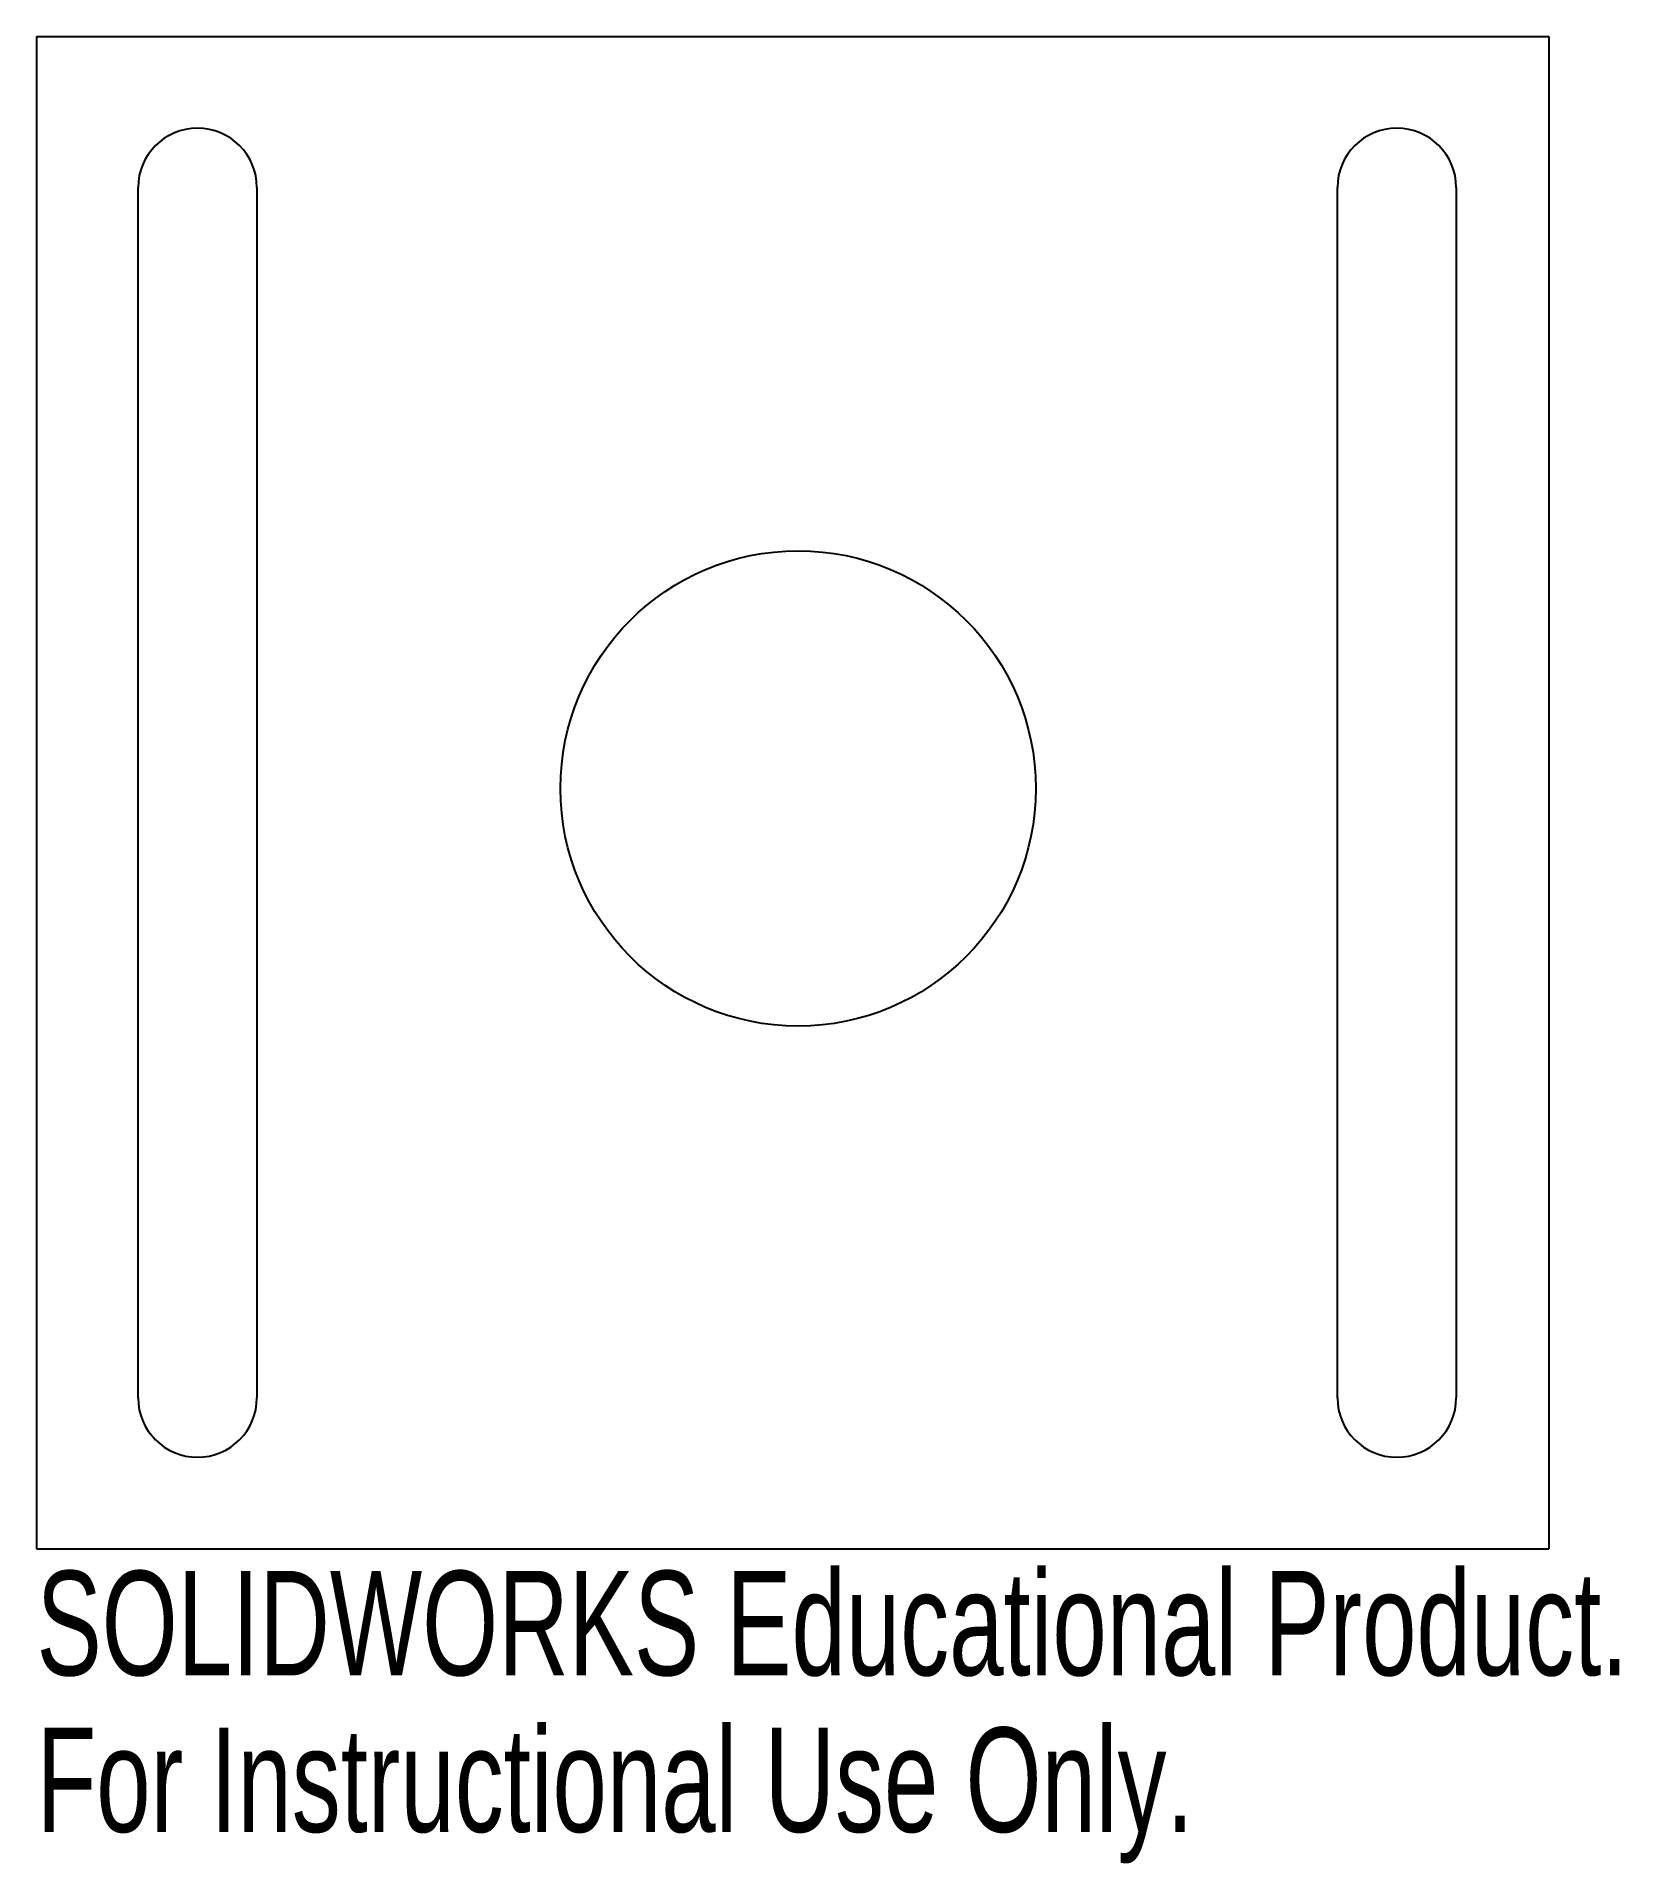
# Model space of a CAD drawing. Header units: millimetres. Extents: x 0 to 73.3, y -84.6 to 0.
import ezdxf

# ---------------------------------------------------------------- set-up
doc = ezdxf.new("R2010")
doc.units = ezdxf.units.MM
doc.styles.add('SLDTEXTSTYLE0', font='TXT', dxfattribs={"width": 0.7})

msp = doc.modelspace()

# ---------------------------------------------------------------- linework, layer by layer
at = {"color": 7, "linetype": 'Continuous', "lineweight": 25}
for p, q in [((0, 0), (70, 0)), ((0, 0), (0, -70)), ((70, 0), (70, -70)), ((4.701, -63.008), (4.701, -6.992)), ((10.201, -6.992), (10.201, -63.008)), ((60.212, -63.008), (60.212, -6.992)), ((65.712, -6.992), (65.712, -63.008)), ((0, -70), (70, -70))]:
    msp.add_line(p, q, dxfattribs=at)
msp.add_circle((35.251, -34.803), 11, dxfattribs=at)
for centre, start, end in [((7.451, -6.992), 0, 180), ((62.962, -6.992), 0, 180), ((7.451, -63.008), 180, 0), ((62.962, -63.008), 180, 0)]:
    msp.add_arc(centre, 2.75, start, end, dxfattribs=at)

# ---------------------------------------------------------------- texts
at = {"color": 7, "linetype": 'Continuous', "char_height": 4.83362, "attachment_point": 1, "style": 'SLDTEXTSTYLE0'}
for s, insert in [('SOLIDWORKS Educational Product.', (0, -71.02)), ('For Instructional Use Only.', (0, -78.27))]:
    msp.add_mtext(s, dxfattribs=dict(at, insert=insert))

doc.saveas('drawing.dxf')
